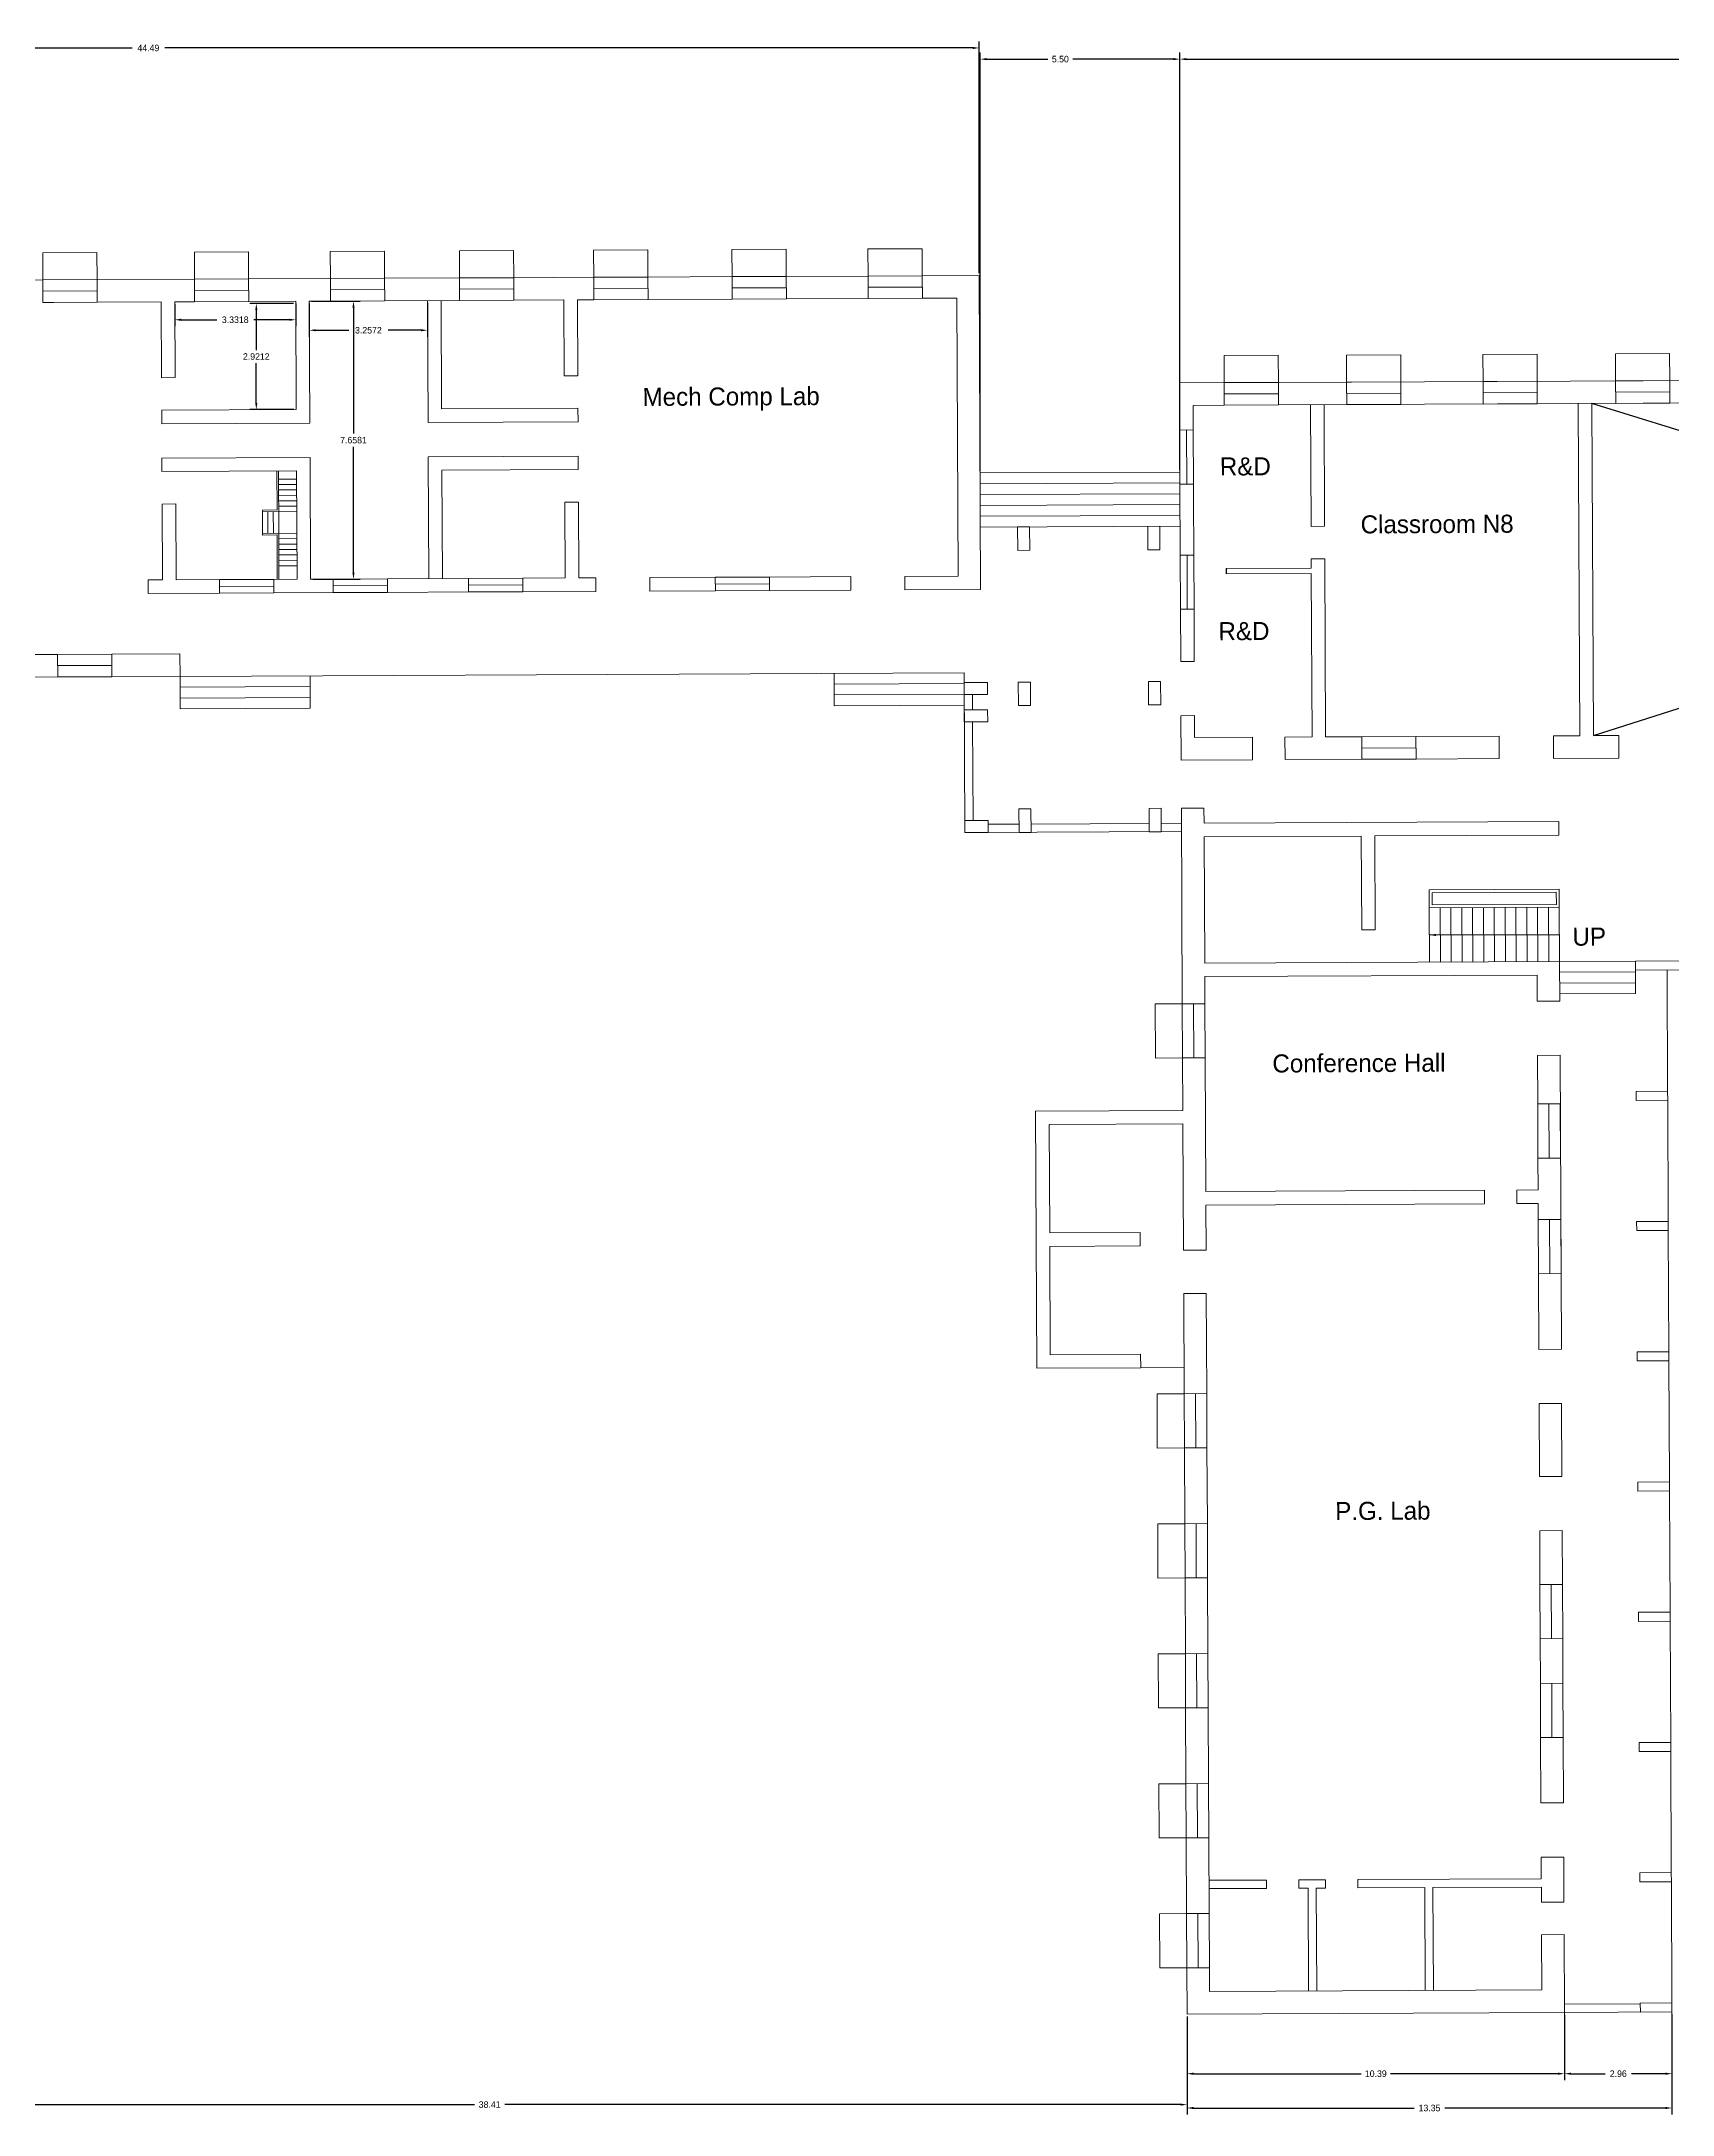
# Model space of a CAD drawing. Header units: inches. Extents: x -40 to 263, y -17 to 199.
# Drawn here: x 2.1 to 47, y 29.8 to 86.9 of the extents above; entities that cross this region are included whole.
import ezdxf

# ---------------------------------------------------------------- set-up
doc = ezdxf.new("R2010")
doc.units = ezdxf.units.IN
doc.header["$MEASUREMENT"] = 0
doc.layers.add('window', color=7, linetype='Continuous', lineweight=13)
doc.styles.add('LGL', font='')
doc.styles.get('LGL').set_extended_font_data('LithographLight')
doc.dimstyles.get("Standard").update_dxf_attribs({"dimtxt": 0.18, "dimasz": 0.18, "dimexe": 0.18, "dimexo": 0.0625, "dimgap": 0.09, "dimtad": 0, "dimtih": 1, "dimtoh": 1, "dimdec": 4, "dimzin": 0, "dimdsep": 46, "dimtxsty": 'Standard', "dimcen": 0.09, "dimadec": 0, "dimazin": 0, "dimtfac": 1, "dimtdec": 4, "dimtofl": 0, "dimtmove": 0, "dimatfit": 3, "dimfxl": 1, "dimtolj": 1, "dimtzin": 0, "dimarcsym": 0})

# ---------------------------------------------------------------- blocks, each defined once
blk = doc.blocks.new('*D31')
at = {"color": 0, "lineweight": -2, "transparency": 16777216}
for p, q in [((44.044, 32.344), (44.044, 30.707)), ((47.003, 32.358), (47.003, 30.707)), ((44.224, 30.887), (45.164, 30.887)), ((46.823, 30.887), (45.884, 30.887))]:
    blk.add_line(p, q, dxfattribs=at)
at = {"color": 0, "transparency": 16777216}
for points in [[(44.224, 30.917), (44.224, 30.857), (44.044, 30.887)], [(46.823, 30.917), (46.823, 30.857), (47.003, 30.887)]]:
    blk.add_solid(points, dxfattribs=at)
at = {"layer": 'Defpoints', "color": 0, "transparency": 16777216}
for p in [(44.044, 32.406), (47.003, 32.42), (44.044, 30.887)]:
    blk.add_point(p, dxfattribs=at)
at = {"color": 0, "transparency": 16777216, "insert": (45.524, 30.887), "char_height": 0.18, "attachment_point": 5}
blk.add_mtext('\\A1;2.96', dxfattribs=at)
blk = doc.blocks.new('*D32')
at = {"color": 0, "lineweight": -2, "transparency": 16777216}
for p, q in [((33.65, 32.464), (33.65, 30.707)), ((44.043, 32.513), (44.043, 30.707)), ((33.83, 30.887), (38.442, 30.887)), ((43.863, 30.887), (39.252, 30.887))]:
    blk.add_line(p, q, dxfattribs=at)
at = {"color": 0, "transparency": 16777216}
for points in [[(33.83, 30.917), (33.83, 30.857), (33.65, 30.887)], [(43.863, 30.917), (43.863, 30.857), (44.043, 30.887)]]:
    blk.add_solid(points, dxfattribs=at)
at = {"layer": 'Defpoints', "color": 0, "transparency": 16777216}
for p in [(44.043, 32.575), (33.65, 32.527), (44.043, 30.887)]:
    blk.add_point(p, dxfattribs=at)
at = {"color": 0, "transparency": 16777216, "insert": (38.847, 30.887), "char_height": 0.18, "attachment_point": 5}
blk.add_mtext('\\A1;10.39', dxfattribs=at)
blk = doc.blocks.new('*D33')
at = {"color": 0, "lineweight": -2, "transparency": 16777216}
for p, q in [((33.65, 32.464), (33.65, 29.762)), ((47.002, 32.527), (47.002, 29.762)), ((33.83, 29.942), (39.906, 29.942)), ((46.822, 29.942), (40.746, 29.942))]:
    blk.add_line(p, q, dxfattribs=at)
at = {"color": 0, "transparency": 16777216}
for points in [[(33.83, 29.972), (33.83, 29.912), (33.65, 29.942)], [(46.822, 29.972), (46.822, 29.912), (47.002, 29.942)]]:
    blk.add_solid(points, dxfattribs=at)
at = {"layer": 'Defpoints', "color": 0, "transparency": 16777216}
for p in [(47.002, 32.589), (33.65, 32.527), (47.002, 29.942)]:
    blk.add_point(p, dxfattribs=at)
at = {"color": 0, "transparency": 16777216, "insert": (40.326, 29.942), "char_height": 0.18, "attachment_point": 5}
blk.add_mtext('\\A1;13.35', dxfattribs=at)
blk = doc.blocks.new('*D34')
at = {"color": 0, "lineweight": -2, "transparency": 16777216}
for p, q in [((-4.756, 40.042), (-4.756, 29.856)), ((33.65, 32.464), (33.65, 29.856)), ((-4.576, 30.036), (14.027, 30.036)), ((33.47, 30.036), (14.867, 30.036))]:
    blk.add_line(p, q, dxfattribs=at)
at = {"color": 0, "transparency": 16777216}
for points in [[(-4.576, 30.066), (-4.576, 30.006), (-4.756, 30.036)], [(33.47, 30.066), (33.47, 30.006), (33.65, 30.036)]]:
    blk.add_solid(points, dxfattribs=at)
at = {"layer": 'Defpoints', "color": 0, "transparency": 16777216}
for p in [(-4.756, 40.105), (33.65, 32.527), (33.65, 30.036)]:
    blk.add_point(p, dxfattribs=at)
at = {"color": 0, "transparency": 16777216, "insert": (14.447, 30.036), "char_height": 0.18, "attachment_point": 5}
blk.add_mtext('\\A1;38.41', dxfattribs=at)
blk = doc.blocks.new('*D38')
at = {"color": 0, "lineweight": -2, "transparency": 16777216}
for p, q in [((-16.569, 80.278), (-16.569, 86.871)), ((27.926, 80.486), (27.926, 86.871)), ((-16.389, 86.691), (4.599, 86.691)), ((27.746, 86.691), (5.499, 86.691))]:
    blk.add_line(p, q, dxfattribs=at)
at = {"color": 0, "transparency": 16777216}
for points in [[(-16.389, 86.721), (-16.389, 86.661), (-16.569, 86.691)], [(27.746, 86.721), (27.746, 86.661), (27.926, 86.691)]]:
    blk.add_solid(points, dxfattribs=at)
at = {"layer": 'Defpoints', "color": 0, "transparency": 16777216}
for p in [(27.926, 86.691), (-16.569, 80.216), (27.926, 80.424)]:
    blk.add_point(p, dxfattribs=at)
at = {"color": 0, "transparency": 16777216, "insert": (5.049, 86.691), "char_height": 0.18, "attachment_point": 5}
blk.add_mtext('\\A1;44.49', dxfattribs=at)
blk = doc.blocks.new('*D39')
at = {"color": 0, "lineweight": -2, "transparency": 16777216}
for p, q in [((27.951, 75.046), (27.951, 86.564)), ((28.131, 86.384), (29.816, 86.384)), ((33.271, 86.384), (30.506, 86.384)), ((33.451, 75.072), (33.451, 86.564))]:
    blk.add_line(p, q, dxfattribs=at)
at = {"color": 0, "transparency": 16777216}
for points in [[(28.131, 86.414), (28.131, 86.354), (27.951, 86.384)], [(33.271, 86.414), (33.271, 86.354), (33.451, 86.384)]]:
    blk.add_solid(points, dxfattribs=at)
at = {"layer": 'Defpoints', "color": 0, "transparency": 16777216}
for p in [(33.451, 86.384), (27.951, 74.984), (33.451, 75.009)]:
    blk.add_point(p, dxfattribs=at)
at = {"color": 0, "transparency": 16777216, "insert": (30.161, 86.384), "char_height": 0.18, "attachment_point": 5}
blk.add_mtext('\\A1;5.50', dxfattribs=at)
blk = doc.blocks.new('*D40')
at = {"color": 0, "lineweight": -2, "transparency": 16777216}
for p, q in [((33.451, 77.528), (33.451, 86.564)), ((33.631, 86.384), (57.714, 86.384)), ((82.667, 86.384), (58.584, 86.384)), ((82.847, 77.76), (82.847, 86.564))]:
    blk.add_line(p, q, dxfattribs=at)
at = {"color": 0, "transparency": 16777216}
for points in [[(33.631, 86.414), (33.631, 86.354), (33.451, 86.384)], [(82.667, 86.414), (82.667, 86.354), (82.847, 86.384)]]:
    blk.add_solid(points, dxfattribs=at)
at = {"layer": 'Defpoints', "color": 0, "transparency": 16777216}
for p in [(82.847, 86.384), (82.847, 77.697), (33.451, 77.466)]:
    blk.add_point(p, dxfattribs=at)
at = {"color": 0, "transparency": 16777216, "insert": (58.149, 86.384), "char_height": 0.18, "attachment_point": 5}
blk.add_mtext('\\A1;49.40', dxfattribs=at)
blk = doc.blocks.new('*D45')
at = {"color": 0, "lineweight": -2, "transparency": 16777216}
for p, q in [((5.775, 79.636), (5.775, 79.024)), ((9.107, 79.652), (9.107, 79.024)), ((5.955, 79.204), (6.931, 79.204)), ((8.927, 79.204), (7.951, 79.204))]:
    blk.add_line(p, q, dxfattribs=at)
at = {"color": 0, "transparency": 16777216}
for points in [[(5.955, 79.234), (5.955, 79.174), (5.775, 79.204)], [(8.927, 79.234), (8.927, 79.174), (9.107, 79.204)]]:
    blk.add_solid(points, dxfattribs=at)
at = {"layer": 'Defpoints', "color": 0, "transparency": 16777216}
for p in [(5.775, 79.698), (9.107, 79.714), (5.775, 79.204)]:
    blk.add_point(p, dxfattribs=at)
at = {"color": 0, "transparency": 16777216, "insert": (7.441, 79.204), "char_height": 0.18, "attachment_point": 5}
blk.add_mtext('\\A1;3.3318', dxfattribs=at)
blk = doc.blocks.new('*D46')
at = {"color": 0, "lineweight": -2, "transparency": 16777216}
for p, q in [((9.044, 79.652), (7.841, 79.652)), ((8.021, 79.472), (8.021, 78.371)), ((8.021, 76.91), (8.021, 78.011)), ((9.058, 76.73), (7.841, 76.73))]:
    blk.add_line(p, q, dxfattribs=at)
at = {"color": 0, "transparency": 16777216}
for points in [[(7.991, 79.472), (8.051, 79.472), (8.021, 79.652)], [(7.991, 76.91), (8.051, 76.91), (8.021, 76.73)]]:
    blk.add_solid(points, dxfattribs=at)
at = {"layer": 'Defpoints', "color": 0, "transparency": 16777216}
for p in [(9.107, 79.652), (8.021, 76.73), (9.121, 76.73)]:
    blk.add_point(p, dxfattribs=at)
at = {"color": 0, "transparency": 16777216, "insert": (8.021, 78.191), "char_height": 0.18, "attachment_point": 5}
blk.add_mtext('\\A1;2.9212', dxfattribs=at)
blk = doc.blocks.new('*D47')
at = {"color": 0, "lineweight": -2, "transparency": 16777216}
for p, q in [((9.48, 79.653), (9.48, 78.735)), ((12.737, 79.669), (12.737, 78.735)), ((9.66, 78.915), (10.568, 78.915)), ((12.557, 78.915), (11.648, 78.915))]:
    blk.add_line(p, q, dxfattribs=at)
at = {"color": 0, "transparency": 16777216}
for points in [[(9.66, 78.945), (9.66, 78.885), (9.48, 78.915)], [(12.557, 78.945), (12.557, 78.885), (12.737, 78.915)]]:
    blk.add_solid(points, dxfattribs=at)
at = {"layer": 'Defpoints', "color": 0, "transparency": 16777216}
for p in [(9.48, 79.716), (12.737, 79.731), (12.737, 78.915)]:
    blk.add_point(p, dxfattribs=at)
at = {"color": 0, "transparency": 16777216, "insert": (11.108, 78.915), "char_height": 0.18, "attachment_point": 5}
blk.add_mtext('\\A1;3.2572', dxfattribs=at)
blk = doc.blocks.new('*D48')
at = {"color": 0, "lineweight": -2, "transparency": 16777216}
for p, q in [((9.542, 79.716), (10.877, 79.716)), ((10.697, 79.536), (10.697, 76.067)), ((10.697, 72.238), (10.697, 75.707)), ((9.578, 72.058), (10.877, 72.058))]:
    blk.add_line(p, q, dxfattribs=at)
at = {"color": 0, "transparency": 16777216}
for points in [[(10.667, 79.536), (10.727, 79.536), (10.697, 79.716)], [(10.667, 72.238), (10.727, 72.238), (10.697, 72.058)]]:
    blk.add_solid(points, dxfattribs=at)
at = {"layer": 'Defpoints', "color": 0, "transparency": 16777216}
for p in [(9.48, 79.716), (9.516, 72.058), (10.697, 72.058)]:
    blk.add_point(p, dxfattribs=at)
at = {"color": 0, "transparency": 16777216, "insert": (10.697, 75.887), "char_height": 0.18, "attachment_point": 5}
blk.add_mtext('\\A1;7.6581', dxfattribs=at)

msp = doc.modelspace()

# ---------------------------------------------------------------- linework, layer by layer
for p, q in [((73.92946, 67.8836), (44.79571, 76.89739)), ((44.83854, 67.74743), (73.88663, 77.03356)), ((34.72371, 72.34976), (34.72371, 72.20057))]:
    msp.add_line(p, q)
at = {"layer": 'window'}
for p, q in [((15.10578, 81.10972), (13.61394, 81.10273)), ((13.61743, 80.35681), (13.61394, 81.10273)), ((15.10927, 80.3638), (15.10578, 81.10972)), ((18.80199, 81.12702), (17.31015, 81.12004)), ((17.31364, 80.37412), (17.31015, 81.12004)), ((18.80548, 80.3811), (18.80199, 81.12702)), ((22.61112, 81.14485), (21.11928, 81.13787)), ((21.12277, 80.39195), (21.11928, 81.13787)), ((22.61462, 80.39893), (22.61112, 81.14485)), ((26.35535, 81.16238), (24.8635, 81.15539)), ((24.867, 80.40947), (24.8635, 81.15539)), ((26.35884, 80.41645), (26.35535, 81.16238)), ((3.63284, 81.05601), (2.141, 81.04903)), ((2.14449, 80.30311), (2.141, 81.04903)), ((3.63633, 80.31009), (3.63284, 81.05601)), ((7.80662, 81.07555), (6.31478, 81.06857)), ((6.31827, 80.32265), (6.31478, 81.06857)), ((7.81011, 80.32963), (7.80662, 81.07555)), ((11.54989, 81.09307), (10.05805, 81.08609)), ((10.06154, 80.34017), (10.05805, 81.08609)), ((11.55338, 80.34715), (11.54989, 81.09307)), ((-0.38915, 80.29125), (2.14449, 80.30311)), ((3.63633, 80.31009), (2.14449, 80.30311)), ((2.14449, 80.30311), (2.1474, 79.68151)), ((2.14595, 79.99231), (3.63779, 79.99929)), ((3.63633, 80.31009), (6.31827, 80.32265)), ((3.63633, 80.31009), (6.31827, 80.32265)), ((3.63633, 80.31009), (6.31827, 80.32265)), ((3.63633, 80.31009), (3.63924, 79.68849)), ((7.81011, 80.32963), (6.31827, 80.32265)), ((6.31827, 80.32265), (6.32118, 79.70105)), ((6.31973, 80.01185), (7.81157, 80.01883)), ((7.81011, 80.32963), (10.06154, 80.34017)), ((7.81011, 80.32963), (10.06154, 80.34017)), ((7.81011, 80.32963), (10.06154, 80.34017)), ((7.81011, 80.32963), (7.81302, 79.70803)), ((11.55338, 80.34715), (10.06154, 80.34017)), ((10.06154, 80.34017), (10.06445, 79.71857)), ((10.063, 80.02937), (11.55484, 80.03635)), ((11.55338, 80.34715), (13.61743, 80.35681)), ((11.55338, 80.34715), (13.61743, 80.35681)), ((11.55338, 80.34715), (13.61743, 80.35681)), ((11.55338, 80.34715), (11.55629, 79.72555)), ((15.10927, 80.3638), (13.61743, 80.35681)), ((13.61743, 80.35681), (13.62034, 79.73521)), ((13.61889, 80.04601), (15.11073, 80.053)), ((15.10927, 80.3638), (17.31364, 80.37412)), ((15.10927, 80.3638), (15.11218, 79.7422)), ((18.80548, 80.3811), (17.31364, 80.37412)), ((17.31364, 80.37412), (17.31655, 79.75251)), ((17.31509, 80.06332), (18.80693, 80.0703)), ((18.80548, 80.3811), (21.12277, 80.39195)), ((18.80548, 80.3811), (18.80839, 79.7595)), ((22.61462, 80.39893), (21.12277, 80.39195)), ((21.12277, 80.39195), (21.12568, 79.77034)), ((21.12423, 80.08115), (22.61607, 80.08813)), ((22.61462, 80.39893), (24.867, 80.40947)), ((22.61462, 80.39893), (22.61753, 79.77733)), ((26.35884, 80.41645), (24.867, 80.40947)), ((24.867, 80.40947), (24.8699, 79.78787)), ((24.86845, 80.09867), (26.36029, 80.10565)), ((26.35884, 80.41645), (27.926, 80.42379)), ((26.35884, 80.41645), (26.36175, 79.79485)), ((27.926, 80.42379), (27.9665, 71.77111)), ((3.63924, 79.68849), (2.1474, 79.68151)), ((2.44328, 79.6829), (2.1474, 79.68151)), ((3.63924, 79.68849), (5.4021, 79.69675)), ((5.4021, 79.69675), (5.41188, 77.60817)), ((5.77506, 79.69849), (6.32118, 79.70105)), ((5.77506, 79.69849), (5.78484, 77.60991)), ((5.92425, 79.69919), (6.32118, 79.70105)), ((5.92425, 79.69919), (6.32118, 79.70105)), ((7.81302, 79.70803), (6.32118, 79.70105)), ((7.81302, 79.70803), (9.10684, 79.71409)), ((7.81302, 79.70803), (9.10684, 79.71409)), ((7.81302, 79.70803), (9.10684, 79.71409)), ((9.10684, 79.71409), (9.12081, 76.7304)), ((9.4798, 79.71583), (10.06445, 79.71857)), ((9.4798, 79.71583), (10.06445, 79.71857)), ((9.4798, 79.71583), (10.06445, 79.71857)), ((9.4798, 79.71583), (9.49552, 76.35919)), ((11.55629, 79.72555), (10.06445, 79.71857)), ((11.55629, 79.72555), (13.62034, 79.73521)), ((11.55629, 79.72555), (13.62034, 79.73521)), ((11.55629, 79.72555), (13.62034, 79.73521)), ((12.73699, 79.73108), (12.7527, 76.37444)), ((13.10995, 79.73282), (13.12392, 76.74914)), ((15.11218, 79.7422), (13.62034, 79.73521)), ((15.11218, 79.7422), (16.49146, 79.74865)), ((16.49146, 79.74865), (16.50124, 77.66007)), ((16.86442, 79.7504), (17.31655, 79.75251)), ((16.86442, 79.7504), (16.8742, 77.66182)), ((18.80839, 79.7595), (17.31655, 79.75251)), ((18.80839, 79.7595), (21.12568, 79.77034)), ((22.61753, 79.77733), (21.12568, 79.77034)), ((22.61753, 79.77733), (24.8699, 79.78787)), ((26.36175, 79.79485), (24.8699, 79.78787)), ((26.36175, 79.79485), (27.30731, 79.79928)), ((27.30731, 79.79928), (27.34316, 72.14116)), ((38.04145, 78.23333), (39.53329, 78.24031)), ((39.53678, 77.49439), (39.53329, 78.24031)), ((41.79592, 78.2509), (43.28776, 78.25788)), ((41.79941, 77.50498), (41.79592, 78.2509)), ((43.29125, 77.51196), (43.28776, 78.25788)), ((45.44712, 78.26799), (46.93897, 78.27498)), ((45.45062, 77.52207), (45.44712, 78.26799)), ((46.94246, 77.52905), (46.93897, 78.27498)), ((34.66898, 78.21754), (36.16082, 78.22452)), ((34.67247, 77.47162), (34.66898, 78.21754)), ((36.16432, 77.4786), (36.16082, 78.22452)), ((38.04494, 77.48741), (38.04145, 78.23333)), ((5.41188, 77.60817), (5.78484, 77.60991)), ((16.8742, 77.66182), (16.50124, 77.66007)), ((34.67247, 77.47162), (33.43989, 77.46585)), ((33.43989, 77.46585), (33.44597, 76.16609)), ((34.67247, 77.47162), (36.16432, 77.4786)), ((34.67247, 77.47162), (34.67538, 76.85002)), ((36.16577, 77.1678), (34.67393, 77.16082)), ((52.57232, 77.55541), (36.16432, 77.4786)), ((36.16723, 76.857), (36.16432, 77.4786)), ((38.04494, 77.48741), (39.53678, 77.49439)), ((38.04494, 77.48741), (38.04785, 76.86581)), ((39.53824, 77.18359), (38.0464, 77.17661)), ((39.53969, 76.87279), (39.53678, 77.49439)), ((41.79941, 77.50498), (43.29125, 77.51196)), ((41.79941, 77.50498), (41.80232, 76.88338)), ((43.2927, 77.20116), (41.80086, 77.19418)), ((43.29416, 76.89036), (43.29125, 77.51196)), ((45.45062, 77.52207), (46.94246, 77.52905)), ((45.45062, 77.52207), (45.45353, 76.90047)), ((46.94391, 77.21825), (45.45207, 77.21127)), ((46.94537, 76.90745), (46.94246, 77.52905)), ((5.41607, 76.71306), (9.12081, 76.7304)), ((5.41607, 76.71306), (5.41782, 76.3401)), ((16.87839, 76.76672), (13.12392, 76.74914)), ((16.87839, 76.76672), (16.88013, 76.39375)), ((34.67538, 76.85002), (33.81576, 76.846)), ((33.81576, 76.846), (33.81894, 76.16784)), ((34.67538, 76.85002), (36.16723, 76.857)), ((52.57523, 76.93381), (36.16723, 76.857)), ((37.04808, 76.86113), (37.06375, 73.51358)), ((37.42104, 76.86287), (37.43671, 73.51533)), ((38.04785, 76.86581), (39.53969, 76.87279)), ((41.80232, 76.88338), (43.29416, 76.89036)), ((44.42275, 76.89565), (44.46558, 67.74568)), ((44.79571, 76.89739), (44.83854, 67.74743)), ((45.45353, 76.90047), (46.94537, 76.90745)), ((5.41782, 76.3401), (9.49552, 76.35919)), ((16.88013, 76.39375), (12.7527, 76.37444)), ((33.81894, 76.16784), (33.44597, 76.16609)), ((33.44597, 76.16609), (33.45296, 74.67425)), ((33.63245, 76.16697), (33.63944, 74.67513)), ((33.81894, 76.16784), (33.82592, 74.676)), ((9.49994, 75.41436), (5.42224, 75.39527)), ((5.42398, 75.02231), (5.42224, 75.39527)), ((9.49994, 75.41436), (9.51565, 72.05771)), ((12.75713, 75.4296), (16.88455, 75.44892)), ((12.77284, 72.07296), (12.75713, 75.4296)), ((16.8863, 75.07596), (16.88455, 75.44892)), ((9.12872, 75.03965), (5.42398, 75.02231)), ((8.58595, 75.03711), (8.59097, 73.96373)), ((8.63144, 75.03732), (8.63947, 73.3217)), ((9.12977, 74.81587), (8.63249, 74.81355)), ((9.12872, 75.03965), (9.14269, 72.05597)), ((13.13183, 75.05839), (16.8863, 75.07596)), ((13.1458, 72.0747), (13.13183, 75.05839)), ((33.45139, 75.00929), (27.95147, 74.98354)), ((9.13047, 74.66669), (8.63319, 74.66436)), ((9.13117, 74.5175), (8.63389, 74.51518)), ((9.13187, 74.36832), (8.63459, 74.36599)), ((33.45279, 74.71092), (27.95286, 74.68517)), ((33.45418, 74.41255), (27.95426, 74.3868)), ((33.82592, 74.676), (33.45296, 74.67425)), ((33.45296, 74.67425), (33.4621, 72.72095)), ((33.82592, 74.676), (33.83683, 72.34561)), ((5.80113, 74.12895), (5.42817, 74.1272)), ((5.43795, 72.03863), (5.42817, 74.1272)), ((5.81091, 72.04037), (5.80113, 74.12895)), ((8.59097, 73.96373), (8.18892, 73.96184)), ((8.18913, 73.91635), (8.18892, 73.96184)), ((9.13396, 73.92077), (8.18913, 73.91635)), ((8.18913, 73.91635), (8.19192, 73.31961)), ((8.33831, 73.91704), (8.34111, 73.32031)), ((8.4875, 73.91774), (8.49029, 73.32101)), ((9.13256, 74.21914), (8.63528, 74.21681)), ((9.13326, 74.06995), (8.63598, 74.06762)), ((16.51753, 74.17911), (16.89049, 74.18086)), ((16.52731, 72.09053), (16.51753, 74.17911)), ((16.90027, 72.09228), (16.89049, 74.18086)), ((33.45558, 74.11418), (27.95566, 74.08844)), ((33.45698, 73.81581), (27.95705, 73.79007)), ((9.13675, 73.32403), (8.19192, 73.31961)), ((8.63947, 73.3217), (8.19192, 73.31961)), ((8.19192, 73.31961), (8.19213, 73.27411)), ((8.59419, 73.27599), (8.19213, 73.27411)), ((8.59991, 72.05343), (8.59419, 73.27599)), ((8.64541, 72.05364), (8.63947, 73.3217)), ((9.13745, 73.17485), (8.64017, 73.17252)), ((27.95845, 73.4917), (33.45837, 73.51744)), ((37.06375, 73.51358), (37.43671, 73.51533)), ((9.13815, 73.02566), (8.64087, 73.02334)), ((9.13885, 72.87648), (8.64157, 72.87415)), ((9.13955, 72.7273), (8.64227, 72.72497)), ((9.14025, 72.57811), (8.64297, 72.57578)), ((33.83506, 72.72269), (33.4621, 72.72095)), ((33.4621, 72.72095), (33.46908, 71.22911)), ((33.64858, 72.72182), (33.65556, 71.22998)), ((33.83506, 72.72269), (33.84204, 71.23085)), ((33.83752, 72.19642), (33.83506, 72.72269)), ((37.06794, 72.61848), (37.4409, 72.62022)), ((37.06794, 72.61848), (37.06915, 72.36074)), ((37.4409, 72.62022), (37.46387, 67.71291)), ((5.04013, 72.03676), (5.43795, 72.03863)), ((5.04013, 72.03676), (5.04187, 71.6638)), ((5.81091, 72.04037), (7.00929, 72.04598)), ((7.00929, 72.04598), (8.50113, 72.05296)), ((7.00929, 72.04598), (7.01104, 71.67302)), ((8.50113, 72.05296), (9.14269, 72.05597)), ((8.50113, 72.05296), (8.50288, 71.68)), ((9.14094, 72.42893), (8.64366, 72.4266)), ((9.51565, 72.05771), (10.13725, 72.06062)), ((10.13725, 72.06062), (11.62909, 72.0676)), ((10.13725, 72.06062), (10.139, 71.68766)), ((11.62909, 72.0676), (13.86686, 72.07808)), ((11.62909, 72.0676), (11.63084, 71.69464)), ((13.86686, 72.07808), (15.3587, 72.08506)), ((13.86686, 72.07808), (13.8686, 71.70512)), ((15.3587, 72.08506), (16.52731, 72.09053)), ((15.3587, 72.08506), (15.36044, 71.7121)), ((16.90027, 72.09228), (17.36661, 72.09446)), ((17.36661, 72.09446), (17.36835, 71.7215)), ((18.85845, 72.10144), (20.65971, 72.10988)), ((18.85845, 72.10144), (18.8602, 71.72848)), ((22.15155, 72.11686), (20.65971, 72.10988)), ((20.65971, 72.10988), (20.66145, 71.73692)), ((22.15155, 72.11686), (24.38931, 72.12733)), ((22.15155, 72.11686), (22.15329, 71.7439)), ((24.38931, 72.12733), (24.39106, 71.75437)), ((25.88115, 72.13432), (27.34316, 72.14116)), ((25.88115, 72.13432), (25.8829, 71.76136)), ((37.06915, 72.36074), (34.72371, 72.34976)), ((37.06985, 72.21155), (34.72371, 72.20057)), ((37.06985, 72.21155), (37.09091, 67.71116)), ((5.04187, 71.6638), (7.01104, 71.67302)), ((8.502, 71.86648), (7.01016, 71.8595)), ((8.50288, 71.68), (7.01104, 71.67302)), ((8.50288, 71.68), (10.139, 71.68766)), ((11.62997, 71.88112), (10.13812, 71.87414)), ((11.63084, 71.69464), (10.139, 71.68766)), ((11.63084, 71.69464), (13.8686, 71.70512)), ((15.35957, 71.89858), (13.86773, 71.8916)), ((15.36044, 71.7121), (13.8686, 71.70512)), ((15.36044, 71.7121), (17.36835, 71.7215)), ((18.8602, 71.72848), (20.66145, 71.73692)), ((22.15242, 71.93038), (20.66058, 71.9234)), ((22.15329, 71.7439), (20.66145, 71.73692)), ((22.15329, 71.7439), (24.39106, 71.75437)), ((25.8829, 71.76136), (27.9665, 71.77111)), ((33.46883, 71.28394), (33.47583, 69.78891)), ((33.84204, 71.23085), (33.46908, 71.22911)), ((33.84179, 71.28568), (33.84879, 69.79065)), ((-0.28403, 69.97295), (2.54937, 69.98621)), ((4.04121, 69.99319), (2.54937, 69.98621)), ((2.54937, 69.98621), (2.55228, 69.36461)), ((4.04267, 69.68239), (2.55083, 69.67541)), ((4.04121, 69.99319), (5.91991, 70.00199)), ((4.04121, 69.99319), (4.04412, 69.37159)), ((5.91991, 70.00199), (5.92282, 69.38039)), ((33.84879, 69.79065), (33.47583, 69.78891)), ((-0.28112, 69.35135), (2.55228, 69.36461)), ((2.55228, 69.36461), (4.04412, 69.37159)), ((4.04412, 69.37159), (5.92282, 69.38039)), ((5.92282, 69.38039), (27.50977, 69.48143)), ((5.92282, 69.38039), (5.92701, 68.48528)), ((9.50324, 69.39714), (9.50743, 68.50204)), ((23.92935, 69.46467), (23.93354, 68.56957)), ((27.51116, 69.18306), (23.93074, 69.1663)), ((27.50977, 69.48143), (27.53039, 65.07553)), ((9.50464, 69.09878), (5.92422, 69.08202)), ((9.50603, 68.80041), (5.92561, 68.78365)), ((27.51256, 68.88469), (23.93214, 68.86793)), ((27.51396, 68.58633), (23.93354, 68.56957)), ((27.74133, 68.88127), (27.74331, 68.45822)), ((9.50743, 68.50204), (5.92701, 68.48528)), ((27.74487, 68.12552), (27.75758, 65.4093)), ((33.85577, 68.29881), (33.48281, 68.29706)), ((33.48281, 68.29706), (33.48854, 67.07269)), ((33.85577, 68.29881), (33.85859, 67.69603)), ((35.44989, 67.70348), (33.85859, 67.69603)), ((35.44989, 67.70348), (35.4528, 67.08188)), ((37.09091, 67.71116), (36.34499, 67.70767)), ((36.34499, 67.70767), (36.3479, 67.08607)), ((38.46228, 67.71758), (37.46387, 67.71291)), ((39.95412, 67.72457), (38.46228, 67.71758)), ((38.46228, 67.71758), (38.46519, 67.09598)), ((39.95557, 67.41377), (38.46373, 67.40678)), ((42.24448, 67.73529), (39.95412, 67.72457)), ((39.95412, 67.72457), (42.24448, 67.73529)), ((39.95412, 67.72457), (39.95703, 67.10297)), ((42.24448, 67.73529), (42.24739, 67.11369)), ((44.46558, 67.74568), (43.73632, 67.74227)), ((43.73632, 67.74227), (43.73923, 67.12067)), ((45.54048, 67.75072), (44.83854, 67.74743)), ((45.54048, 67.75072), (45.54339, 67.12912)), ((35.4528, 67.08188), (33.48854, 67.07269)), ((38.46519, 67.09598), (36.3479, 67.08607)), ((39.95703, 67.10297), (38.46519, 67.09598)), ((42.24739, 67.11369), (39.95703, 67.10297)), ((39.95703, 67.10297), (42.24739, 67.11369)), ((45.54339, 67.12912), (43.73923, 67.12067)), ((33.49474, 65.74795), (34.11634, 65.75086)), ((33.49474, 65.74795), (33.51996, 60.3594)), ((34.11634, 65.75086), (34.11829, 65.33512)), ((28.17381, 65.30729), (29.02164, 65.31126)), ((29.35434, 65.31282), (32.60655, 65.32804)), ((32.93926, 65.3296), (33.49669, 65.33221)), ((34.11829, 65.33512), (43.88985, 65.38086)), ((43.8916, 65.00789), (43.88985, 65.38086)), ((27.53039, 65.07553), (33.49776, 65.10346)), ((34.12003, 64.96216), (38.44637, 64.98241)), ((34.12003, 64.96216), (34.13633, 61.48119)), ((38.44637, 64.98241), (38.45848, 62.39655)), ((38.81933, 64.98415), (43.8916, 65.00789)), ((38.81933, 64.98415), (38.83144, 62.39829)), ((40.31816, 63.49929), (43.89858, 63.51605)), ((40.31816, 63.49929), (40.32049, 63.00201)), ((40.39987, 63.41835), (43.81763, 63.43434)), ((40.39987, 63.41835), (40.40143, 63.08372)), ((43.81763, 63.43434), (43.8192, 63.09972)), ((43.89858, 63.51605), (43.90091, 63.01877)), ((40.32049, 63.00201), (43.90091, 63.01877)), ((40.32049, 63.00201), (40.32747, 61.51017)), ((40.40143, 63.08372), (43.8192, 63.09972)), ((40.62584, 61.51157), (40.61885, 63.00341)), ((40.92421, 61.51297), (40.91722, 63.00481)), ((41.22257, 61.51436), (41.21559, 63.0062)), ((41.52094, 61.51576), (41.51396, 63.0076)), ((41.81931, 61.51715), (41.81233, 63.009)), ((42.11768, 61.51855), (42.1107, 63.01039)), ((42.41605, 61.51995), (42.40906, 63.01179)), ((42.71442, 61.52134), (42.70743, 63.01319)), ((43.01278, 61.52274), (43.0058, 63.01458)), ((43.31115, 61.52414), (43.30417, 63.01598)), ((43.60952, 61.52553), (43.60254, 63.01738)), ((43.90091, 63.01877), (43.90789, 61.52693)), ((43.90789, 61.52693), (43.90091, 63.01877)), ((38.45848, 62.39655), (38.83144, 62.39829)), ((34.13633, 61.48119), (43.90789, 61.52693)), ((34.13807, 61.10823), (43.28803, 61.15106)), ((34.13807, 61.10823), (34.14156, 60.36231)), ((43.2914, 60.43181), (43.28803, 61.15106)), ((43.90789, 61.52693), (45.99647, 61.53671)), ((43.90789, 61.52693), (43.913, 60.43472)), ((43.90929, 61.22856), (45.99786, 61.23834)), ((45.99763, 61.28807), (46.00066, 60.6416)), ((46.86787, 61.29214), (46.8835, 57.9529)), ((43.91068, 60.93019), (45.99926, 60.93997)), ((43.91208, 60.63183), (46.00066, 60.6416)), ((33.51996, 60.3594), (32.77404, 60.35591)), ((32.77404, 60.35591), (32.78103, 58.86407)), ((33.51996, 60.3594), (34.14156, 60.36231)), ((33.51996, 60.3594), (33.52695, 58.86756)), ((33.83076, 60.36086), (33.83775, 58.86901)), ((34.14156, 60.36231), (34.14855, 58.87047)), ((43.2914, 60.43181), (43.913, 60.43472)), ((33.52695, 58.86756), (32.78103, 58.86407)), ((33.52695, 58.86756), (34.14855, 58.87047)), ((33.52695, 58.86756), (33.5337, 57.42545)), ((34.14855, 58.87047), (34.16577, 55.19059)), ((43.29838, 58.93997), (43.91998, 58.94288)), ((43.29838, 58.93997), (43.30465, 57.60154)), ((43.91998, 58.94288), (43.9579, 50.84348)), ((46.88467, 57.70426), (46.9003, 54.36502)), ((29.48086, 57.40648), (33.5337, 57.42545)), ((29.48086, 57.40648), (29.51403, 50.32023)), ((43.30465, 57.60154), (43.92625, 57.60445)), ((43.31163, 56.1097), (43.30465, 57.60154)), ((43.62243, 56.11115), (43.61545, 57.60299)), ((43.93323, 56.11261), (43.92625, 57.60445)), ((29.85557, 57.03526), (33.53544, 57.05249)), ((29.85557, 57.03526), (29.86953, 54.05158)), ((33.53544, 57.05249), (33.55174, 53.57152)), ((43.31163, 56.1097), (43.93323, 56.11261)), ((43.31163, 56.1097), (43.31573, 55.23342)), ((34.16577, 55.19059), (41.83771, 55.2265)), ((34.16752, 54.81763), (41.83945, 54.85354)), ((41.83771, 55.2265), (41.83945, 54.85354)), ((42.73281, 55.23069), (43.31573, 55.23342)), ((42.73281, 55.23069), (42.73456, 54.85773)), ((42.73456, 54.85773), (43.31748, 54.86046)), ((43.31748, 54.86046), (43.31956, 54.41699)), ((34.16752, 54.81763), (34.17334, 53.57443)), ((43.31956, 54.41699), (43.94116, 54.4199)), ((43.32654, 52.92515), (43.31956, 54.41699)), ((43.63734, 52.92661), (43.63036, 54.41845)), ((43.94814, 52.92806), (43.94116, 54.4199)), ((29.86953, 54.05158), (32.35594, 54.06322)), ((29.87128, 53.67862), (32.35768, 53.69026)), ((32.35594, 54.06322), (32.35768, 53.69026)), ((46.90146, 54.11638), (46.91709, 50.77714)), ((29.87128, 53.67862), (29.88524, 50.69493)), ((33.55174, 53.57152), (34.17334, 53.57443)), ((43.32654, 52.92515), (43.94814, 52.92806)), ((43.32654, 52.92515), (43.3363, 50.84057)), ((33.55732, 52.37805), (34.17892, 52.38096)), ((33.55732, 52.37805), (33.57024, 49.61793)), ((34.17892, 52.38096), (34.19184, 49.62084)), ((43.3363, 50.84057), (43.9579, 50.84348)), ((29.51403, 50.32023), (32.37339, 50.33361)), ((29.88524, 50.69493), (32.37165, 50.70657)), ((32.37165, 50.70657), (32.37339, 50.33361)), ((32.37339, 50.33361), (33.56687, 50.3392)), ((46.91826, 50.5285), (46.93389, 47.18927)), ((33.57024, 49.61793), (32.82432, 49.61444)), ((32.82432, 49.61444), (32.8313, 48.1226)), ((33.57024, 49.61793), (34.19184, 49.62084)), ((33.57024, 49.61793), (33.57723, 48.12609)), ((33.88104, 49.61938), (33.88803, 48.12754)), ((34.19184, 49.62084), (34.19883, 48.129)), ((43.34328, 49.34873), (43.96488, 49.35164)), ((43.34328, 49.34873), (43.3527, 47.33661)), ((43.96488, 49.35164), (43.9743, 47.33952)), ((33.57723, 48.12609), (32.8313, 48.1226)), ((33.57723, 48.12609), (34.19883, 48.129)), ((33.57723, 48.12609), (33.587, 46.03744)), ((34.19883, 48.129), (34.2086, 46.04035)), ((43.3527, 47.33661), (43.9743, 47.33952)), ((46.93505, 46.94062), (46.95068, 43.60139)), ((33.587, 46.03744), (32.84108, 46.03395)), ((32.84108, 46.03395), (32.84806, 44.54211)), ((33.587, 46.03744), (34.2086, 46.04035)), ((33.587, 46.03744), (33.59399, 44.5456)), ((33.8978, 46.03889), (33.90479, 44.54705)), ((34.2086, 46.04035), (34.21559, 44.54851)), ((43.35968, 45.84477), (43.98128, 45.84768)), ((43.35968, 45.84477), (43.36663, 44.36059)), ((43.98128, 45.84768), (43.98823, 44.3635)), ((33.59399, 44.5456), (32.84806, 44.54211)), ((33.59399, 44.5456), (34.21559, 44.54851)), ((33.59399, 44.5456), (33.60376, 42.45695)), ((34.21559, 44.54851), (34.22536, 42.45986)), ((43.36663, 44.36059), (43.98823, 44.3635)), ((43.36663, 44.36059), (43.37361, 42.86875)), ((43.67743, 44.36205), (43.68441, 42.87021)), ((43.98823, 44.3635), (43.99521, 42.87166)), ((43.37361, 42.86875), (43.99521, 42.87166)), ((43.37361, 42.86875), (43.37936, 41.64103)), ((43.99521, 42.87166), (44.00096, 41.64394)), ((46.95184, 43.35275), (46.96747, 40.01351)), ((33.60376, 42.45695), (32.85784, 42.45346)), ((32.85784, 42.45346), (32.86482, 40.96162)), ((33.60376, 42.45695), (34.22536, 42.45986)), ((33.60376, 42.45695), (33.61075, 40.96511)), ((33.91456, 42.4584), (33.92155, 40.96656)), ((34.22536, 42.45986), (34.23235, 40.96802)), ((43.37936, 41.64103), (44.00096, 41.64394)), ((43.37936, 41.64103), (43.38634, 40.14919)), ((43.69016, 41.64249), (43.69714, 40.15064)), ((44.00096, 41.64394), (44.00794, 40.1521)), ((33.61075, 40.96511), (32.86482, 40.96162)), ((33.61075, 40.96511), (34.23235, 40.96802)), ((33.61075, 40.96511), (33.62052, 38.87646)), ((34.23235, 40.96802), (34.24212, 38.87937)), ((43.38634, 40.14919), (44.00794, 40.1521)), ((43.38634, 40.14919), (43.39478, 38.34578)), ((44.00794, 40.1521), (44.01638, 38.34869)), ((46.96864, 39.76487), (46.98427, 36.42563)), ((33.62052, 38.87646), (32.8746, 38.87297)), ((32.8746, 38.87297), (32.88158, 37.38112)), ((33.62052, 38.87646), (34.24212, 38.87937)), ((33.62052, 38.87646), (33.6275, 37.38462)), ((33.93132, 38.87791), (33.93831, 37.38607)), ((34.24212, 38.87937), (34.24911, 37.38753)), ((43.39478, 38.34578), (44.01638, 38.34869)), ((33.6275, 37.38462), (32.88158, 37.38112)), ((33.6275, 37.38462), (34.24911, 37.38753)), ((33.6275, 37.38462), (33.63728, 35.29597)), ((34.24911, 37.38753), (34.25888, 35.29888)), ((43.40177, 36.85393), (44.02337, 36.85684)), ((43.40177, 36.85393), (43.40456, 36.2572)), ((44.02918, 35.61477), (44.02337, 36.85684)), ((34.2546, 36.21437), (35.83495, 36.22177)), ((34.25567, 35.98562), (35.83602, 35.99302)), ((35.83495, 36.22177), (35.83602, 35.99302)), ((36.73005, 36.22596), (37.45808, 36.22936)), ((36.73005, 36.22596), (36.73112, 35.99721)), ((36.73112, 35.99721), (36.98076, 35.99838)), ((36.98076, 35.99838), (36.99403, 33.16388)), ((37.20951, 35.99945), (37.45916, 36.00061)), ((37.20951, 35.99945), (37.22278, 33.16495)), ((37.45808, 36.22936), (37.45916, 36.00061)), ((38.35319, 36.23355), (43.40456, 36.2572)), ((38.35319, 36.23355), (38.35426, 36.0048)), ((38.35426, 36.0048), (40.1932, 36.01341)), ((40.1932, 36.01341), (40.20646, 33.17891)), ((40.42195, 36.01448), (43.40563, 36.02845)), ((40.42195, 36.01448), (40.43521, 33.17998)), ((43.40758, 35.61186), (43.40563, 36.02845)), ((46.98543, 36.17699), (47.00106, 32.83775)), ((43.40758, 35.61186), (44.02918, 35.61477)), ((33.63728, 35.29597), (32.89136, 35.29248)), ((32.89136, 35.29248), (32.89834, 33.80063)), ((33.63728, 35.29597), (34.25888, 35.29888)), ((33.63728, 35.29597), (33.64426, 33.80413)), ((33.94808, 35.29742), (33.95506, 33.80558)), ((34.25888, 35.29888), (34.26587, 33.80704)), ((43.41177, 34.71676), (44.03337, 34.71967)), ((43.41177, 34.71676), (43.4189, 33.19395)), ((44.03337, 34.71967), (44.04341, 32.57526)), ((33.64426, 33.80413), (32.89834, 33.80063)), ((33.64426, 33.80413), (34.26587, 33.80704)), ((33.64426, 33.80413), (33.65024, 32.52661)), ((34.26587, 33.80704), (34.26894, 33.15112)), ((34.26894, 33.15112), (43.4189, 33.19395)), ((33.65024, 32.52661), (44.04341, 32.57526)), ((44.04234, 32.80401), (46.13091, 32.81378)), ((44.04341, 32.57526), (47.00223, 32.58911)), ((44.04341, 32.57526), (44.0442, 32.40618)), ((47.00223, 32.58911), (47.00302, 32.42003))]:
    msp.add_line(p, q, dxfattribs=at)
for points in [[(28.98332, 73.4965), (29.31603, 73.49805), (29.31904, 72.85356), (28.98634, 72.852)], [(32.90094, 73.51483), (32.56824, 73.51328), (32.57126, 72.86878), (32.90396, 72.87034)], [(27.51258, 68.8802), (27.51102, 69.2129), (28.15552, 69.21592), (28.15708, 68.88321)], [(29.00334, 69.21988), (29.33605, 69.22144), (29.33906, 68.57695), (29.00636, 68.57539)], [(32.92096, 69.23822), (32.58826, 69.23666), (32.59127, 68.59217), (32.92398, 68.59373)], [(27.51612, 68.12444), (27.51456, 68.45715), (28.15906, 68.46016), (28.16061, 68.12746)], [(29.01969, 65.72701), (29.3524, 65.72856), (29.35541, 65.08407), (29.02271, 65.08251)], [(32.93731, 65.74534), (32.60461, 65.74379), (32.60762, 65.09929), (32.94033, 65.10085)], [(27.53039, 65.07553), (27.52883, 65.40823), (28.17333, 65.41124), (28.17489, 65.07854)], [(47.67044, 61.54454), (45.99647, 61.53671), (45.99763, 61.28807), (47.6716, 61.2959)], [(46.8835, 57.9529), (46.01326, 57.94883), (46.01443, 57.70019), (46.88467, 57.70426)], [(46.9003, 54.36502), (46.03006, 54.36095), (46.03122, 54.11231), (46.90146, 54.11638)], [(46.91709, 50.77714), (46.04685, 50.77307), (46.04801, 50.52443), (46.91826, 50.5285)], [(46.93389, 47.18927), (46.06364, 47.18519), (46.06481, 46.93655), (46.93505, 46.94062)], [(46.95068, 43.60139), (46.08044, 43.59731), (46.0816, 43.34867), (46.95184, 43.35275)], [(46.96747, 40.01351), (46.09723, 40.00943), (46.0984, 39.76079), (46.96864, 39.76487)], [(46.98427, 36.42563), (46.11403, 36.42155), (46.11519, 36.17291), (46.98543, 36.17699)], [(47.00106, 32.83775), (46.13082, 32.83368), (46.13199, 32.58504), (47.00223, 32.58911)]]:
    msp.add_lwpolyline(points, close=True, dxfattribs=at)

# ---------------------------------------------------------------- texts
at = {"layer": 'window', "char_height": 0.497286, "attachment_point": 1, "rotation": 0.268191, "style": 'LGL'}
for s, insert, width in [('Mech Comp Lab', (18.65533, 77.32795), 8.4994461), ('R&D', (34.55194, 75.41189), 7.7122121), ('Classroom N8', (38.42834, 73.81535), 8.4994461), ('R&D', (34.51434, 70.87328), 7.7122121), ('UP', (44.26009, 62.45758), 5.2044116), ('Conference Hall', (35.99802, 58.96534), 8.4994461), ('P.G. Lab', (37.72845, 46.63585), 8.4994461)]:
    msp.add_mtext(s, dxfattribs=dict(at, insert=insert, width=width))

# ---------------------------------------------------------------- dimensions: what is measured, and where the dimension line sits
for base, p1, p2, picture, middle in [((27.926, 86.69071), (-16.56851, 80.21581), (27.926, 80.42379), '*D38', (5.04874, 86.69071)), ((33.45139, 86.38354), (27.95147, 74.98354), (33.45139, 75.00929), '*D39', (30.16143, 86.38354))]:
    dim = msp.add_linear_dim(base=base, p1=p1, p2=p2, dimstyle='Standard', override={"dimdec": 2})
    dim.commit()
    dim.dimension.update_dxf_attribs({"geometry": picture, "text_midpoint": middle, "dimtype": 160})
for base, p1, p2, picture, middle in [((82.8472, 86.38354), (33.45139, 77.46591), (82.8472, 77.69712), '*D40', (58.14929, 86.38354)), ((33.65024, 30.0359), (-4.75623, 40.10458), (33.65024, 32.52661), '*D34', (14.44701, 30.0359)), ((47.00223, 29.94236), (33.65024, 32.52661), (47.00223, 32.58911), '*D33', (40.32624, 29.94236)), ((44.04341, 30.88726), (33.65024, 32.52661), (44.04341, 32.57526), '*D32', (38.84683, 30.88726)), ((44.0442, 30.88726), (47.00302, 32.42003), (44.0442, 32.40618), '*D31', (45.52361, 30.88726))]:
    dim = msp.add_linear_dim(base=base, p1=p1, p2=p2, dimstyle='Standard', override={"dimdec": 2})
    dim.commit()
    dim.dimension.update_dxf_attribs({"geometry": picture, "text_midpoint": middle})
for base, p1, p2, picture, middle in [((5.77506, 79.20369), (9.10684, 79.71409), (5.77506, 79.69849), '*D45', (7.44095, 79.20369)), ((12.73699, 78.91518), (9.4798, 79.71583), (12.73699, 79.73108), '*D47', (11.1084, 78.91518))]:
    dim = msp.add_linear_dim(base=base, p1=p1, p2=p2, dimstyle='Standard')
    dim.commit()
    dim.dimension.update_dxf_attribs({"geometry": picture, "text_midpoint": middle})
for base, p1, p2, picture, middle in [((8.02069, 76.7304), (9.10684, 79.65159), (9.12081, 76.7304), '*D46', (8.02069, 78.19099)), ((10.69662, 72.05771), (9.4798, 79.71583), (9.51565, 72.05771), '*D48', (10.69662, 75.88677))]:
    dim = msp.add_linear_dim(base=base, p1=p1, p2=p2, angle=90, dimstyle='Standard')
    dim.commit()
    dim.dimension.update_dxf_attribs({"geometry": picture, "text_midpoint": middle})

# ---------------------------------------------------------------- leaders
at = {"layer": 'window'}
msp.add_leader([(40.32398, 62.25609), (43.9044, 62.27285)], dimstyle='Standard', override={"dimgap": 0.23, "dimtad": 0}, dxfattribs=at)

doc.saveas('drawing.dxf')
